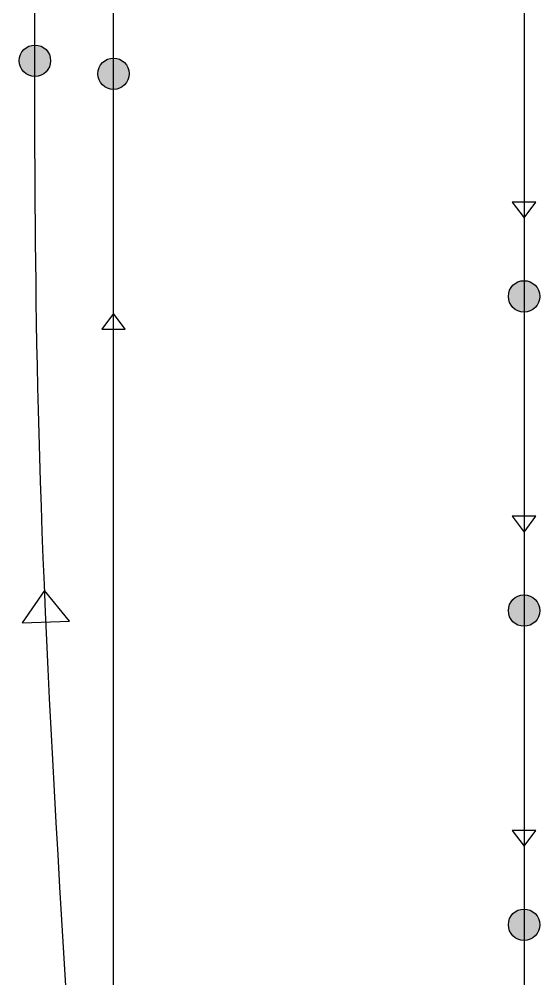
# Model space of a CAD drawing. Header units: millimetres. Extents: x -18594 to 273470, y -238787 to 48452.
# Drawn here: x 135375 to 138687, y -84739 to -78631 of the extents above; entities that cross this region are included whole.
import ezdxf

# ---------------------------------------------------------------- set-up
doc = ezdxf.new("R2010")
doc.units = ezdxf.units.MM
doc.layers.add('AM_BOR', color=4, linetype='Continuous', lineweight=25)
doc.layers.add('Xref AGV layout$0$Ndc8_F_Fast', color=5, linetype='Continuous', true_color=0x0000ff)
doc.layers.add('Xref AGV layout$0$Ndc8_Point', color=7, linetype='Continuous', true_color=0x000080)

# ---------------------------------------------------------------- blocks, each defined once
blk = doc.blocks.new('Xref AGV layout')
at = {"layer": 'Xref AGV layout$0$Ndc8_Point'}
h = blk.add_hatch(color=256, dxfattribs=at)
edge = h.paths.add_edge_path(flags=0)
edge.add_arc((135475, -78895), 100, 0, 360)
h = blk.add_hatch(color=256, dxfattribs=at)
edge = h.paths.add_edge_path(flags=0)
edge.add_arc((135975, -78978), 100, 0, 360)
h = blk.add_hatch(color=256, dxfattribs=at)
edge = h.paths.add_edge_path(flags=0)
edge.add_arc((138587, -80395), 100, 0, 360)
h = blk.add_hatch(color=256, dxfattribs=at)
edge = h.paths.add_edge_path(flags=0)
edge.add_arc((138587, -82395), 100, 0, 360)
h = blk.add_hatch(color=256, dxfattribs=at)
edge = h.paths.add_edge_path(flags=0)
edge.add_arc((138587, -84395), 100, 0, 360)
at = {"layer": 'Xref AGV layout$0$Ndc8_F_Fast'}
for points in [[(135975, -78978), (135975, -71395)], [(135475, -78895), (135475, -76395)], [(138587, -78395), (138587, -80395)], [(135672, -84783), (135659, -84573), (135646, -84363), (135634, -84155), (135622, -83949), (135610, -83744), (135599, -83542), (135588, -83343), (135578, -83147), (135568, -82955), (135559, -82767), (135559, -82767), (135550, -82584), (135542, -82405), (135535, -82230), (135528, -82060), (135521, -81894), (135516, -81732), (135510, -81573), (135506, -81419), (135501, -81268), (135497, -81120), (135494, -80976), (135491, -80835), (135488, -80698), (135486, -80564), (135486, -80564), (135483, -80432), (135482, -80303), (135480, -80177), (135479, -80053), (135478, -79931), (135477, -79811), (135476, -79693), (135476, -79576), (135475, -79461), (135475, -79346), (135475, -79233), (135475, -79120), (135475, -79007), (135475, -78895)], [(135975, -85083), (135975, -78978)], [(138587, -79895), (138662, -79795), (138512, -79795), (138587, -79895)], [(138587, -80395), (138587, -82395)], [(135975, -80504), (135900, -80604), (136050, -80604), (135975, -80504)], [(138587, -81895), (138662, -81795), (138512, -81795), (138587, -81895)], [(135536, -82268), (135394, -82474), (135694, -82462), (135536, -82268)], [(138587, -82395), (138587, -84395)], [(138587, -83895), (138662, -83795), (138512, -83795), (138587, -83895)], [(138587, -84395), (138587, -86395)]]:
    blk.add_lwpolyline(points, dxfattribs=at)
at = {"layer": 'Xref AGV layout$0$Ndc8_Point'}
for centre in [(135475, -78895), (135975, -78978), (138587, -80395), (138587, -82395), (138587, -84395)]:
    blk.add_circle(centre, 100, dxfattribs=at)

msp = doc.modelspace()

# ---------------------------------------------------------------- block references
at = {"layer": 'AM_BOR'}
msp.add_blockref('Xref AGV layout', (0, 0), dxfattribs=at)

doc.saveas('drawing.dxf')
